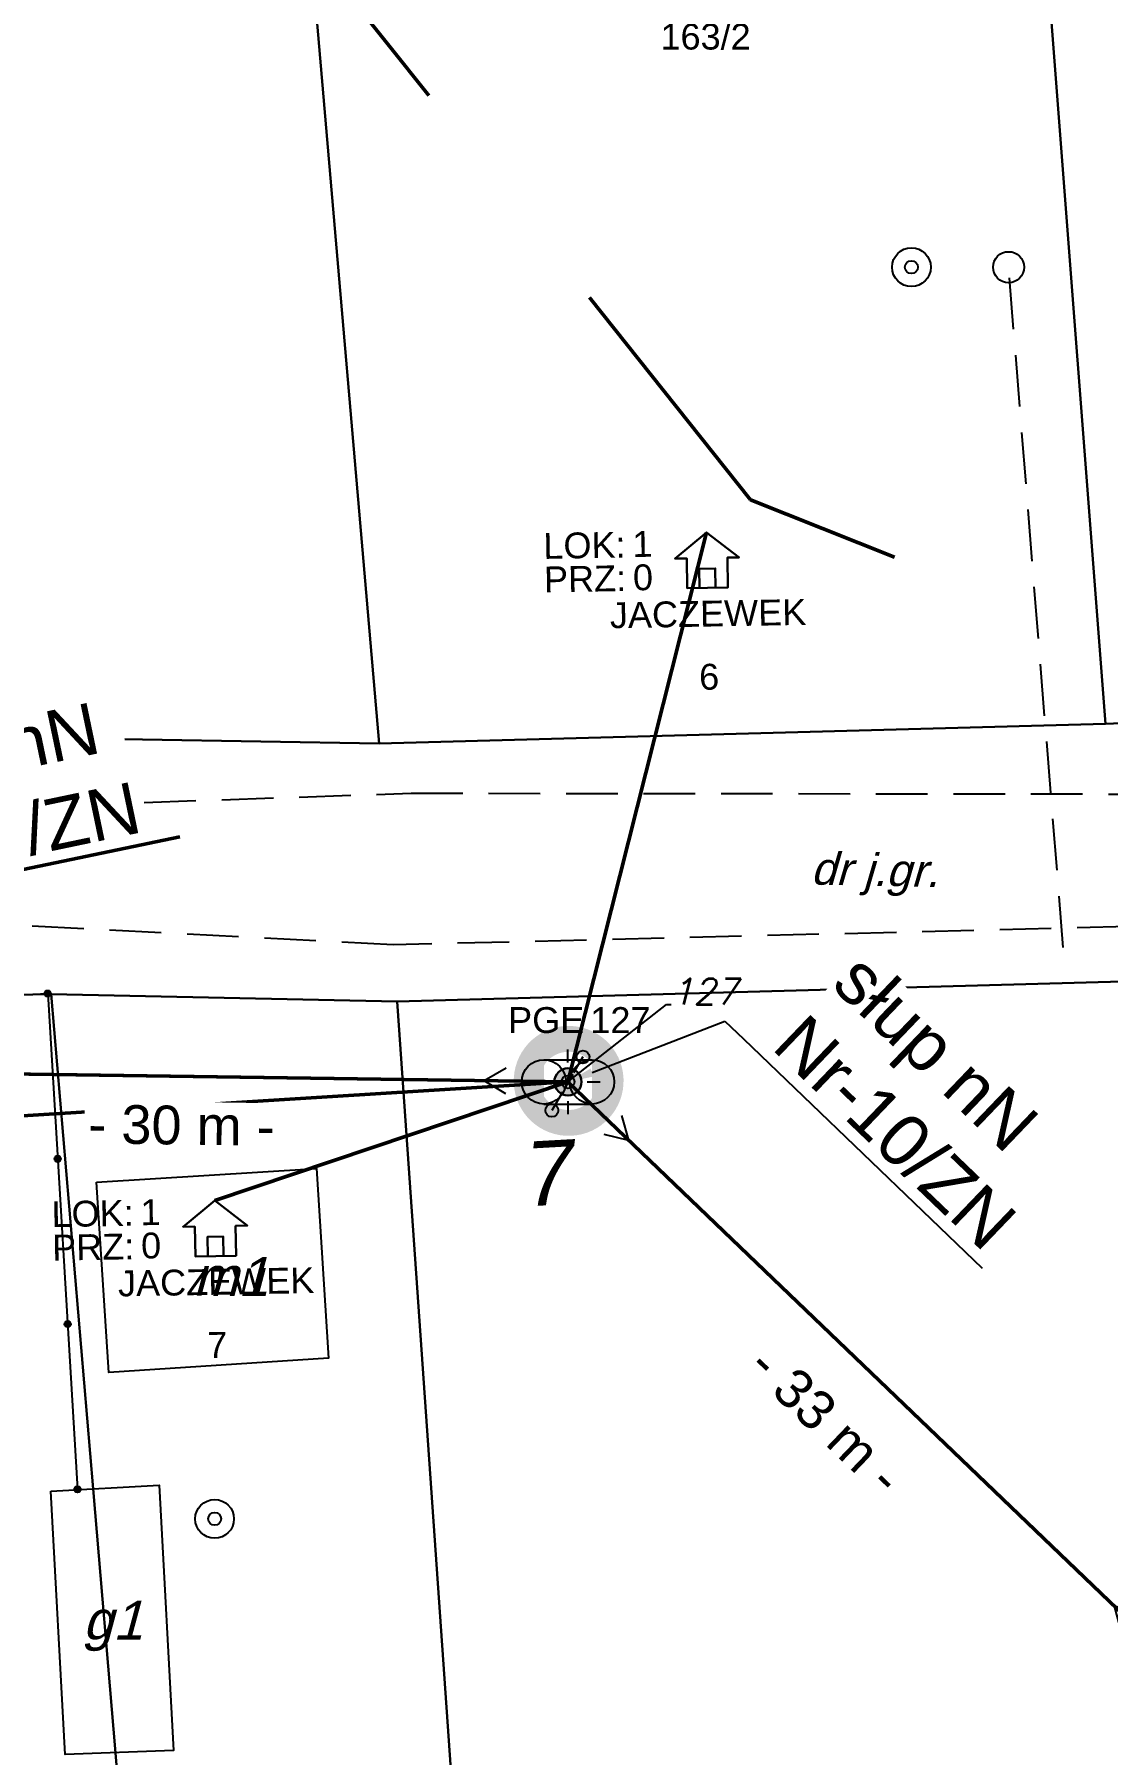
# Model space of a CAD drawing. Header units: metres. Extents: x 7542702 to 7555152, y 5804026 to 5815503.
# Drawn here: x 7550051.6 to 7550093.2, y 5805635.6 to 5805702.2 of the extents above; entities that cross this region are included whole.
import ezdxf
from ezdxf import colors
from ezdxf.entities.mleader import LeaderData, LeaderLine
from ezdxf.enums import TextEntityAlignment as Align
from ezdxf.math import Vec2, Vec3

# ---------------------------------------------------------------- set-up
doc = ezdxf.new("R2010")
doc.units = ezdxf.units.M
for name, pattern in [('4001', [0]), ('4002', [2, 1, -1]), ('4003', [3, 2, -1])]:
    doc.linetypes.add(name, pattern=pattern)
doc.layers.add('!tele', color=30, linetype='Continuous', lineweight=50, plot=False)
for name, color, linetype, lineweight in [('!trafo', 6, '4002', 50), ('_KABEL_ABONENCKI_NAPOWIETRZNY', 104, 'Continuous', 50), ('_MUFA', 202, 'Continuous', 30), ('_numery slupow etap 4 cz. 2', 7, 'Continuous', 40), ('_PA_OPCJONALNE', 1, 'Continuous', 30), ('_SIEC_NAPOWIETRZNA', 5, 'Continuous', 50), ('_SLUP_DZIERZAWIONY_ENERGETYCZNY', 1, 'Continuous', 30)]:
    doc.layers.add(name, color=color, linetype=linetype, lineweight=lineweight)
for name, color, linetype in [('_MM mufy', 3, 'Continuous'), ('_MM opisy', 7, 'Continuous'), ('_MM slupy', 5, 'Continuous'), ('Budynki', 7, 'Continuous'), ('Drogi', 135, 'Continuous'), ('Dzialki', 165, 'Continuous'), ('Linie_napowietrzne', 184, 'Continuous'), ('makro-numeracja-punktow', 7, 'Continuous'), ('Ogrodzenia', 184, 'Continuous'), ('Projekty', 252, 'Continuous'), ('SYSTEM', 250, 'Continuous'), ('Teksty', 1, 'Continuous'), ('Wody', 184, 'Continuous')]:
    doc.layers.add(name, color=color, linetype=linetype)
doc.layers.add('DIM', color=7, linetype='Continuous', plot=False)
doc.layers.get('_MUFA').off()
doc.styles.add('DYN_DIM', font='arial.ttf')
doc.styles.add('GeodText', font='romans.shx', dxfattribs={"oblique": 14.323945})
doc.styles.get("Standard").update_dxf_attribs({"font": 'arial.ttf'})
doc.dimstyles.new('opis linie', dxfattribs={"dimtxt": 1.5, "dimasz": 0.18, "dimexe": 0.18, "dimexo": 0.0625, "dimgap": 2.5, "dimtad": 4, "dimdec": 0, "dimzin": 0, "dimdsep": 46, "dimtxsty": 'Standard', "dimcen": 0.09, "dimse1": 1, "dimse2": 1, "dimsd1": 1, "dimsd2": 1, "dimclrt": 256, "dimadec": 0, "dimazin": 0, "dimtfac": 1, "dimtdec": 0, "dimtofl": 0, "dimtmove": 0, "dimatfit": 3, "dimfxl": 1, "dimtfill": 1, "dimtolj": 1, "dimtzin": 0, "dimarcsym": 0})
doc.dimstyles.get("Standard").update_dxf_attribs({"dimtxt": 0.18, "dimasz": 0.18, "dimexe": 0.18, "dimexo": 0.0625, "dimgap": 0.09, "dimtad": 0, "dimtih": 1, "dimtoh": 1, "dimdec": 4, "dimzin": 0, "dimdsep": 46, "dimtxsty": 'Standard', "dimcen": 0.09, "dimadec": 0, "dimazin": 0, "dimtfac": 1, "dimtdec": 4, "dimtofl": 0, "dimtmove": 0, "dimatfit": 3, "dimfxl": 1, "dimtolj": 1, "dimtzin": 0, "dimarcsym": 0})

# ---------------------------------------------------------------- blocks, each defined once
blk = doc.blocks.new('1363')
at = {"layer": 'Linie_napowietrzne', "color": 184, "linetype": 'Continuous'}
for p, q in [((0, 1.5), (0, 2.5)), ((-1.5, 0), (-2.5, 0)), ((1.5, 0), (2.5, 0)), ((0, -1.5), (0, -2.5))]:
    blk.add_line(p, q, dxfattribs=at)
blk.add_circle((0, 0), 0.5, dxfattribs=at)
blk = doc.blocks.new('1651')
at = {"layer": 'Wody', "color": 184, "linetype": 'Continuous'}
for radius in [1.5, 0.5]:
    blk.add_circle((0, 0), radius, dxfattribs=at)
blk = doc.blocks.new('2283')
at = {"layer": 'Ogrodzenia', "color": 184, "linetype": 'Continuous'}
blk.add_line((0, 0), (0, 1), dxfattribs=at)
blk = doc.blocks.new('1281')
at = {"layer": 'Ogrodzenia', "color": 184, "linetype": 'Continuous'}
for radius in [0.24, 0.16, 0.08]:
    blk.add_circle((0, 0), radius, dxfattribs=at)
blk = doc.blocks.new('2361')
at = {"layer": 'Linie_napowietrzne', "color": 184, "linetype": 'Continuous'}
for p, q in [((0, 0.66), (0, 1)), ((0, 0.33), (0, 0.6)), ((0, 0), (0, 0.3))]:
    blk.add_line(p, q, dxfattribs=at)
blk = doc.blocks.new('1361')
at = {"layer": 'Linie_napowietrzne', "color": 184, "linetype": 'Continuous'}
blk.add_circle((0, 0), 0.5, dxfattribs=at)
blk = doc.blocks.new('ADRES')
for points in [[(0.788, -2.148), (0.788, -2.148), (0.788, -0.992), (1.24, -0.992), (0, 0), (-1.24, -0.992), (-0.788, -0.992), (-0.788, -2.148), (0.788, -2.148), (0.788, -2.148)], [(-0.308, -2.148), (-0.308, -1.401), (0.308, -1.401), (0.308, -2.148)]]:
    blk.add_lwpolyline(points)
at = {"color": 212, "insert": (-3.147, -0.425), "char_height": 1, "width": 1e-16, "attachment_point": 6}
blk.add_mtext('LOK:  ', dxfattribs=at)
at = {"color": 4, "insert": (-3.147, -1.715), "char_height": 1, "width": 1e-16, "attachment_point": 6}
blk.add_mtext('PRZ: ', dxfattribs=at)
at = {"color": 7}
for tag, flags, p in [('ID_OBSZARU', 13, (29.072, 23.058)), ('WOJEWODZTWO', 13, (23.292, 19.95)), ('POWIAT', 13, (29.072, 18.509)), ('GMINA', 13, (29.072, 16.798)), ('TERC', 13, (29.072, 15.222)), ('SIMC', 13, (29.072, 13.421)), ('ULIC', 13, (29.072, 11.763)), ('SZEROKOSC_GEOGRAFICZNA', 13, (18.709, 10.184)), ('DLUGOSC_GEOGRAFICZNA', 13, (29.072, 8.247)), ('KATEGORIA_STAWKI_JEDNOSTKOWEJ_100', 13, (29.072, 4.774)), ('KWOTA_STAWKI_JEDNOSTKOWEJ_100', 13, (29.072, 2.893)), ('DOFINANSOWANIE_95', 13, (29.072, 0.866)), ('MIEJSCOWOSC', 12, (0, -3.645)), ('ULICA', 12, (0, -4.879)), ('NR_PORZADKOWY', 12, (0, -6.087))]:
    blk.add_attdef(tag, text='', height=1, dxfattribs=dict(at, flags=flags)).set_placement(p, align=Align.CENTER)
at = {"color": 1}
for tag, flags, p in [('ID_PA', 5, (29.072, 21.572)), ('RODZAJ_OBIEKTU', 5, (29.072, 6.626)), ('ZAPAS', 13, (29.072, -2.621))]:
    blk.add_attdef(tag, text='', height=1, dxfattribs=dict(at, flags=flags)).set_placement(p, align=Align.CENTER)
at = {"color": 212, "flags": 12}
blk.add_attdef('LICZBA_LOKALI', text='', height=1, dxfattribs=at).set_placement((-2.883, -0.425), align=Align.MIDDLE_LEFT)
at = {"color": 150, "flags": 12}
for tag, p in [('MUFA', (1.783, -0.925)), ('NUMER_WLOKNA', (1.859, -2.195))]:
    blk.add_attdef(tag, p, '', height=1, dxfattribs=at)
at = {"color": 7, "style": 'DYN_DIM', "flags": 13}
blk.add_attdef('ODC_FUNKCJONALNY', text='', height=1, dxfattribs=at).set_placement((29.072, -1.007), align=Align.CENTER)
at = {"color": 4, "flags": 12}
blk.add_attdef('LICZBA_SED_W_DANYM_PA', text='', height=1, dxfattribs=at).set_placement((-2.883, -1.715), align=Align.MIDDLE_LEFT)
blk = doc.blocks.new('1047')
at = {"layer": 'SYSTEM', "color": 250, "linetype": 'Continuous'}
blk.add_line((0, 1), (0, 11), dxfattribs=at)
blk = doc.blocks.new('1046')
at = {"layer": 'SYSTEM', "color": 250, "linetype": 'Continuous'}
for p, q in [((0, 1), (0, 11)), ((-1, 4.8), (0, 6.5)), ((1, 4.8), (0, 6.5))]:
    blk.add_line(p, q, dxfattribs=at)
blk = doc.blocks.new('SLUP_DZIERZAWIONY')
h = blk.add_hatch(color=256)
h.dxf.hatch_style = 1
h.paths.add_polyline_path([(0.527, 0, 1), (-0.527, 0, 1)])
at = {"lineweight": 30}
blk.add_circle((0, 0), 0.527, dxfattribs=at)
at = {"color": 7, "style": 'DYN_DIM', "flags": 13}
blk.add_attdef('ODC_FUNKCJONALNY', text='', height=1, dxfattribs=at).set_placement((0.359, 3.33), align=Align.CENTER)
at = {"color": 7, "flags": 12}
blk.add_attdef('WLASCICIEL', text='', height=1, dxfattribs=at).set_placement((0.631, 1.893), align=Align.RIGHT)
blk.add_attdef('SLUP_NUMER', (0.867, 1.893), '', height=1, dxfattribs=at)
blk.add_attdef('TYP', text='', height=1, dxfattribs=at).set_placement((0, -2.825), align=Align.CENTER)
blk = doc.blocks.new('MUFA_II')
at = {"layer": '_MM mufy'}
h = blk.add_hatch(color=256, dxfattribs=at)
h.dxf.hatch_style = 1
h.paths.add_polyline_path([(2.152, 0.122, 1), (-2.098, -0.052, 1)])
h.paths.add_polyline_path([(-1.099, -0.011, -1), (1.153, 0.081, -1)], flags=16)
h.paths.add_polyline_path([(-0.829, 0, -1), (0.883, 0.07, -1)], flags=0)
blk = doc.blocks.new('R')
at = {"layer": '_MM slupy', "transparency": 33554687}
h = blk.add_hatch(color=256, dxfattribs=at)
h.dxf.hatch_style = 1
h.paths.add_polyline_path([(-0.931, -0.857), (-0.931, 0.857, 1)])
h = blk.add_hatch(color=256, dxfattribs=at)
h.dxf.hatch_style = 1
h.paths.add_polyline_path([(0.931, 0.857), (0.931, -0.857, 1)])
at = {"layer": '_MM slupy'}
for points in [[(-0.931, 0.857), (0.931, 0.857)], [(-0.931, -0.857), (0.931, -0.857)]]:
    blk.add_lwpolyline(points, dxfattribs=at)
for centre in [(-0.931, 0), (0.931, 0)]:
    blk.add_circle(centre, 0.857, dxfattribs=at)
blk = doc.blocks.new('*D181')
at = {"layer": 'Defpoints', "color": 0}
for p in [(7550072.782, 5805662.211), (7550072.263, 5805661.67), (7550095.77, 5805639.131)]:
    blk.add_point(p, dxfattribs=at)
at = {"layer": 'DIM', "insert": (7550082.275, 5805648.584), "char_height": 1.5, "attachment_point": 5, "rotation": 316.20432, "bg_fill": 3, "box_fill_scale": 1.1, "bg_fill_color": 9, "bg_fill_true_color": 13158600, "bg_fill_transparency": 0}
blk.add_mtext('\\A1;- 33 m -', dxfattribs=at)
blk = doc.blocks.new('ZN')
at = {"layer": '_MM slupy', "transparency": 33554687}
h = blk.add_hatch(color=256, dxfattribs=at)
h.dxf.hatch_style = 1
h.paths.add_polyline_path([(0, -0.857), (0, 0.857, 1)])
at = {"layer": '_MM slupy'}
blk.add_circle((0, 0), 0.857, dxfattribs=at)
blk = doc.blocks.new('*D303')
at = {"layer": 'Defpoints', "color": 0}
for p in [(7550072.282, 5805663.039), (7550042.39, 5805662.092), (7550072.263, 5805661.67)]:
    blk.add_point(p, dxfattribs=at)
at = {"layer": 'DIM', "insert": (7550057.3, 5805659.984), "char_height": 1.5, "attachment_point": 5, "rotation": 359.19119, "bg_fill": 3, "box_fill_scale": 1.1, "bg_fill_color": 9, "bg_fill_true_color": 13158600, "bg_fill_transparency": 0}
blk.add_mtext('\\A1;- 30 m -', dxfattribs=at)
blk = doc.blocks.new('q')
at = {"layer": '_MM slupy'}
blk.add_blockref('ZN', (0, 0), dxfattribs=at)
at = {"layer": '_MM opisy'}
ml = blk.add_multileader_mtext('Standard', dxfattribs=at)
ml.set_content('\\pxql;słup nN\\PP-10/ZN', color=256)
ml.set_leader_properties()
ml.build(insert=Vec2(0, 0))
ml.multileader.update_dxf_attribs({"has_text_frame": 1, "text_left_attachment_type": 5, "text_right_attachment_type": 5, "dogleg_length": 1, "arrow_head_size": 1})
ctx = ml.context
ctx.base_point, ctx.char_height, ctx.arrow_head_size, ctx.landing_gap_size, ctx.plane_origin = Vec3(3.754, 5.901), 2, 1, 1, Vec3(1.717, -1.42)
ctx.left_attachment, ctx.right_attachment = 5, 5
notes = []
notes.append((ctx, [(0, (1, 1, 0), (2.754, 5.901), (1, 0), 1, [(0, [(0, 0), (2.754, 5.901)], 0, [])])]))
ctx.mtext.insert, ctx.mtext.flow_direction = Vec3(4.754, 11.703), 5
ctx.mtext.has_bg_fill, ctx.mtext.bg_color, ctx.mtext.bg_scale_factor, ctx.mtext.bg_transparency, ctx.mtext.use_window_bg_color = 1, -1023410175, 1, 0, 1
for ctx, leaders in notes:
    for number, flags, end, landing, length, lines in leaders:
        leader = LeaderData()
        leader.index, (leader.has_last_leader_line, leader.has_dogleg_vector, leader.attachment_direction) = number, flags
        leader.last_leader_point, leader.dogleg_vector, leader.dogleg_length = Vec3(end), Vec3(landing), length
        for number, points, colour, breaks in lines:
            line = LeaderLine()
            line.index, line.vertices, line.color, line.breaks = number, Vec3.list(points), colors.encode_raw_color(colour), breaks
            leader.lines.append(line)
        ctx.leaders.append(leader)

msp = doc.modelspace()

# ---------------------------------------------------------------- linework, layer by layer
at = {"layer": '!tele', "elevation": 142.33}
msp.add_lwpolyline([(7549932.796, 5805802.185), (7549973.35, 5805778.88), (7549988.743, 5805734.513), (7550001.52, 5805696.65), (7550011.499, 5805662.56), (7550042.39, 5805662.092), (7550072.263, 5805661.67), (7550095.77, 5805639.131), (7550131.022, 5805607.342), (7550177.553, 5805591.714), (7550226.66, 5805569.9), (7550259.5, 5805546.21), (7550307.73, 5805547.85), (7550356.119, 5805549.104)], dxfattribs=at)
at = {"layer": '!trafo', "ltscale": 10}
msp.add_lwpolyline([(7549210.971, 5805971.742), (7549186.513, 5805890.923), (7549758.635, 5805772.476), (7549780.177, 5805723.462), (7549839.54, 5805708.795), (7550034.639, 5805616.037), (7550225.719, 5805531.112), (7550299.469, 5805504.294), (7550434.677, 5805495.355), (7550436.912, 5805580.279), (7550233.541, 5805622.741), (7550079.336, 5805684.2), (7550017.878, 5805761.302), (7549900.998, 5805869.425)], close=True, dxfattribs=at)
at = {"layer": '_KABEL_ABONENCKI_NAPOWIETRZNY'}
for points in [[(7550077.632, 5805682.936), (7550072.263, 5805661.67)], [(7550044.706, 5805659.955), (7550072.263, 5805661.67)], [(7550058.584, 5805657.077), (7550072.263, 5805661.67)]]:
    msp.add_lwpolyline(points, dxfattribs=at)
at = {"layer": '_SIEC_NAPOWIETRZNA'}
for points in [[(7550011.499, 5805662.56), (7550042.283, 5805662.103), (7550072.283, 5805661.673)], [(7550072.263, 5805661.674), (7550095.77, 5805639.131), (7550131.022, 5805607.342), (7550177.553, 5805591.714), (7550226.66, 5805569.9)]]:
    msp.add_lwpolyline(points, dxfattribs=at)
at = {"layer": 'Budynki', "color": 7, "linetype": '4001'}
for points in [[(7550054.01, 5805657.79, 0), (7550062.52, 5805658.32, 0), (7550062.99, 5805650.98, 0), (7550054.48, 5805650.43, 0), (7550054.01, 5805657.79, 0)], [(7550052.24, 5805645.83, 0), (7550056.43, 5805646.06, 0), (7550056.99, 5805635.8, 0), (7550052.79, 5805635.64, 0), (7550052.24, 5805645.83, 0)]]:
    msp.add_polyline3d(points, dxfattribs=at)
at = {"layer": 'Drogi', "color": 8, "linetype": '4003'}
for p, q in [((7550049.86, 5805672.28, 142.816), (7550066.19, 5805672.84)), ((7550066.19, 5805672.84), (7550093.88, 5805672.81)), ((7550065.5, 5805666.97), (7550049.82, 5805667.78, 142.864)), ((7550093.98, 5805667.68), (7550065.5, 5805666.97))]:
    msp.add_line(p, q, dxfattribs=at)
at = {"layer": 'Dzialki'}
for p, q in [((7550089.51, 5805721.84), (7550093.08, 5805675.53)), ((7550093.08, 5805675.53), (7550089.51, 5805721.84)), ((7550064.95, 5805674.77), (7550060.98, 5805720.78)), ((7550060.98, 5805720.78), (7550064.95, 5805674.77)), ((7550093.08, 5805675.53), (7550121.98, 5805676.73)), ((7550121.98, 5805676.73), (7550093.08, 5805675.53)), ((7550093.08, 5805675.53), (7550064.95, 5805674.77)), ((7550064.95, 5805674.77), (7550093.08, 5805675.53)), ((7550051.2, 5805675), (7550064.95, 5805674.77)), ((7550064.95, 5805674.77), (7550051.2, 5805675)), ((7550093.74, 5805665.55), (7550065.65, 5805664.78)), ((7550065.65, 5805664.78), (7550093.74, 5805665.55)), ((7550052.25, 5805665.06), (7550038.04, 5805664.82)), ((7550038.04, 5805664.82), (7550052.25, 5805665.06)), ((7550065.65, 5805664.78), (7550052.25, 5805665.06)), ((7550052.25, 5805665.06), (7550053.88, 5805645.92)), ((7550052.25, 5805665.06), (7550065.65, 5805664.78)), ((7550053.88, 5805645.92), (7550052.25, 5805665.06)), ((7550065.65, 5805664.78), (7550073.07, 5805558.79)), ((7550073.07, 5805558.79), (7550065.65, 5805664.78)), ((7550053.88, 5805645.92), (7550054.74, 5805635.71)), ((7550054.74, 5805635.71), (7550053.88, 5805645.92)), ((7550054.74, 5805635.71), (7550061.54, 5805555.19)), ((7550061.54, 5805555.19), (7550054.74, 5805635.71))]:
    msp.add_line(p, q, dxfattribs=at)
at = {"layer": 'Ogrodzenia', "color": 184, "linetype": '4001'}
msp.add_line((7550052.12, 5805665.09), (7550053.27, 5805645.9), dxfattribs=at)
at = {"layer": 'Projekty', "linetype": '4003'}
msp.add_line((7550091.445, 5805666.87), (7550089.327, 5805693.198), dxfattribs=at)
at = {"layer": 'Projekty', "linetype": 'Continuous'}
msp.add_circle((7550089.327, 5805693.198), 0.6, dxfattribs=at)

# ---------------------------------------------------------------- block references
at = {"layer": '_MUFA'}
msp.add_blockref('MUFA_II', (7550072.263, 5805661.674), dxfattribs=at)
at = {"layer": '_PA_OPCJONALNE'}
ref = msp.add_blockref('ADRES', (7550077.632, 5805682.936), dxfattribs=dict(at, rotation=1))
ref.add_attrib('MIEJSCOWOSC', 'JACZEWEK', dxfattribs={"layer": '0', "color": 7, "height": 1, "rotation": 1, "flags": 12}).set_placement((7550077.696, 5805679.291), align=Align.CENTER)
ref.add_attrib('NR_PORZADKOWY', '6', dxfattribs={"layer": '0', "color": 7, "height": 1, "rotation": 1, "flags": 12}).set_placement((7550077.738, 5805676.849), align=Align.CENTER)
ref.add_attrib('LICZBA_LOKALI', '1', (7550074.766, 5805681.98), dxfattribs={"layer": '0', "color": 212, "height": 1, "rotation": 1, "flags": 12})
ref.add_attrib('LICZBA_SED_W_DANYM_PA', '0', (7550074.788, 5805680.69), dxfattribs={"layer": '0', "color": 4, "height": 1, "rotation": 1, "flags": 12})
ref = msp.add_blockref('ADRES', (7550058.584, 5805657.077), dxfattribs=dict(at, rotation=1))
ref.add_attrib('MIEJSCOWOSC', 'JACZEWEK', dxfattribs={"layer": '0', "color": 7, "height": 1, "rotation": 1, "flags": 12}).set_placement((7550058.648, 5805653.432), align=Align.CENTER)
ref.add_attrib('NR_PORZADKOWY', '7', dxfattribs={"layer": '0', "color": 7, "height": 1, "rotation": 1, "flags": 12}).set_placement((7550058.69, 5805650.99), align=Align.CENTER)
ref.add_attrib('LICZBA_LOKALI', '1', (7550055.718, 5805656.121), dxfattribs={"layer": '0', "color": 212, "height": 1, "rotation": 1, "flags": 12})
ref.add_attrib('LICZBA_SED_W_DANYM_PA', '0', (7550055.74, 5805654.831), dxfattribs={"layer": '0', "color": 4, "height": 1, "rotation": 1, "flags": 12})
at = {"layer": '_SLUP_DZIERZAWIONY_ENERGETYCZNY'}
msp.add_blockref('SLUP_DZIERZAWIONY', (7550072.263, 5805661.67), dxfattribs=at).add_auto_attribs({'WLASCICIEL': 'PGE', 'SLUP_NUMER': '127'})
at = {"layer": 'Linie_napowietrzne', "color": 184, "xscale": 0.5, "yscale": 0.5, "zscale": 0.5}
for name, p in [('1363', (7550072.263, 5805661.67)), ('1363', (7550072.263, 5805661.67)), ('1361', (7550072.844, 5805662.635)), ('1361', (7550072.844, 5805662.635)), ('1361', (7550071.638, 5805660.567)), ('1361', (7550071.638, 5805660.567))]:
    msp.add_blockref(name, p, dxfattribs=at)
at = {"layer": 'Linie_napowietrzne', "color": 1}
for name, p, xscale, yscale, zscale, rotation in [('1046', (7550072.263, 5805661.67), 0.5, 0.5, 0.5, 89.17253699999998), ('1047', (7550072.263, 5805661.67), 0.5, 0.5, 0.5, 89.17253699999998), ('1046', (7550072.263, 5805661.67), 0.4999999999999999, 0.4999999999999999, 0.4999999999999999, 226.204321), ('1047', (7550072.263, 5805661.67), 0.4999999999999999, 0.4999999999999999, 0.4999999999999999, 226.204321), ('1046', (7550095.77, 5805639.131), 0.5, 0.5, 0.5, 46.20432099999999), ('1047', (7550095.77, 5805639.131), 0.5, 0.5, 0.5, 46.20432099999999)]:
    msp.add_blockref(name, p, dxfattribs=dict(at, xscale=xscale, yscale=yscale, zscale=zscale, rotation=rotation))
at = {"layer": 'Linie_napowietrzne', "color": 184, "xscale": 0.5, "yscale": 2.393963, "rotation": 149.750454}
msp.add_blockref('2361', (7550072.844, 5805662.635, 143.202), dxfattribs=at)
msp.add_blockref('2361', (7550072.844, 5805662.635, 143.202), dxfattribs=at)
at = {"layer": 'Ogrodzenia', "color": 184, "xscale": 0.5, "yscale": 5.084762, "rotation": 272.479764}
msp.add_blockref('2283', (7550047.04, 5805664.87), dxfattribs=at)
at = {"layer": 'Ogrodzenia', "color": 184, "xscale": 0.5, "yscale": 0.5, "zscale": 0.5}
for p in [(7550052.12, 5805665.09), (7550052.503, 5805658.693), (7550052.887, 5805652.297), (7550053.27, 5805645.9)]:
    msp.add_blockref('1281', p, dxfattribs=at)
at = {"layer": 'Wody', "color": 184, "xscale": 0.5, "yscale": 0.5, "zscale": 0.5}
for p in [(7550085.564, 5805693.198, 144.053), (7550058.58, 5805644.76)]:
    msp.add_blockref('1651', p, dxfattribs=at)

# ---------------------------------------------------------------- texts
at = {"layer": 'Budynki', "color": 7, "oblique": 15}
for s, p in [('m1', (7550057.742, 5805653.391)), ('g1', (7550053.471, 5805640.091))]:
    msp.add_text(s, height=1.5, rotation=359.97, dxfattribs=at).set_placement(p)
at = {"layer": 'Dzialki'}
msp.add_text('163/2', height=1, dxfattribs=at).set_placement((7550075.845, 5805701.62))
at = {"layer": 'makro-numeracja-punktow', "color": 6, "insert": (7550076.263, 5805664.67), "char_height": 1, "attachment_point": 7, "line_spacing_factor": 0.8, "style": 'GeodText'}
msp.add_mtext('127', dxfattribs=at)
at = {"layer": 'Teksty', "color": 1, "oblique": 15}
msp.add_text('dr j.gr.', height=1.25, rotation=358.78598, dxfattribs=at).set_placement((7550081.656, 5805669.309))

# ---------------------------------------------------------------- leaders
at = {"layer": 'makro-numeracja-punktow', "color": 6, "has_arrowhead": 0, "annotation_type": 0, "has_hookline": 1, "hookline_direction": 0, "text_width": 2.477}
msp.add_leader([(7550072.263, 5805661.67), (7550076.083, 5805664.67), (7550076.263, 5805664.67)], dimstyle='Standard', dxfattribs=at)

# ---------------------------------------------------------------- next in the draw order: block references
at = {"layer": '!tele', "rotation": 11.81122716417796}
msp.add_blockref('q', (7550042.312, 5805662.011), dxfattribs=at)

# ---------------------------------------------------------------- next in the draw order: leaders
at = {"layer": '_MM opisy'}
ml = msp.add_multileader_mtext('Standard', dxfattribs=at)
ml.set_content('\\pxql;słup nN\\PNr-10/ZN', color=256)
ml.set_leader_properties()
ml.build(insert=Vec2(0, 0))
ml.multileader.update_dxf_attribs({"has_text_frame": 1, "text_left_attachment_type": 5, "text_right_attachment_type": 5, "dogleg_length": 1, "arrow_head_size": 1})
ctx = ml.context
ctx.base_point, ctx.char_height, ctx.arrow_head_size, ctx.landing_gap_size, ctx.plane_origin, ctx.plane_x_axis, ctx.plane_y_axis = Vec3(7550079.057, 5805663.332), 2, 1, 1, Vec3(7550072.52, 5805659.456), Vec3(0.721812, -0.692089), Vec3(0.692089, 0.721812)
ctx.left_attachment, ctx.right_attachment = 5, 5
notes = []
notes.append((ctx, [(0, (1, 1, 0), (7550078.335, 5805664.024), (0.721812, -0.692089), 1, [(0, [(7550072.263, 5805661.67), (7550078.335, 5805664.024)], 0, [])])]))
ctx.mtext.insert, ctx.mtext.text_direction, ctx.mtext.flow_direction = Vec3(7550083.794, 5805666.827), Vec3(0.721812, -0.692089), 5
ctx.mtext.has_bg_fill, ctx.mtext.bg_color, ctx.mtext.bg_scale_factor, ctx.mtext.bg_transparency, ctx.mtext.use_window_bg_color = 1, -1023410175, 1, 0, 1
for ctx, leaders in notes:
    for number, flags, end, landing, length, lines in leaders:
        leader = LeaderData()
        leader.index, (leader.has_last_leader_line, leader.has_dogleg_vector, leader.attachment_direction) = number, flags
        leader.last_leader_point, leader.dogleg_vector, leader.dogleg_length = Vec3(end), Vec3(landing), length
        for number, points, colour, breaks in lines:
            line = LeaderLine()
            line.index, line.vertices, line.color, line.breaks = number, Vec3.list(points), colors.encode_raw_color(colour), breaks
            leader.lines.append(line)
        ctx.leaders.append(leader)

# ---------------------------------------------------------------- next in the draw order: block references
at = {"layer": '!trafo'}
msp.add_blockref('R', (7550072.263, 5805661.67), dxfattribs=at)

# ---------------------------------------------------------------- next in the draw order: dimensions: what is measured, and where the dimension line sits
at = {"layer": 'DIM'}
dim = msp.add_aligned_dim(p1=(7550095.77, 5805639.131), p2=(7550072.263, 5805661.67), distance=-0.75, dimstyle='opis linie', override={"dimpost": '- <> m -'}, dxfattribs=at)
dim.commit()
dim.dimension.update_dxf_attribs({"geometry": '*D181', "text_midpoint": (7550082.275, 5805648.584)})

# ---------------------------------------------------------------- next in the draw order: dimensions: what is measured, and where the dimension line sits
dim = msp.add_aligned_dim(p1=(7550042.39, 5805662.092, 142.33), p2=(7550072.263, 5805661.67, 142.33), distance=1.369, dimstyle='opis linie', override={"dimpost": '- <> m -'}, dxfattribs=at)
dim.commit()
dim.dimension.update_dxf_attribs({"geometry": '*D303', "text_midpoint": (7550057.3, 5805659.984)})

# ---------------------------------------------------------------- next in the draw order: texts
at = {"layer": '_numery slupow etap 4 cz. 2', "oblique": 10}
msp.add_text('7', height=2.5, rotation=3.17147, dxfattribs=at).set_placement((7550070.471, 5805656.84))

doc.saveas('drawing.dxf')
